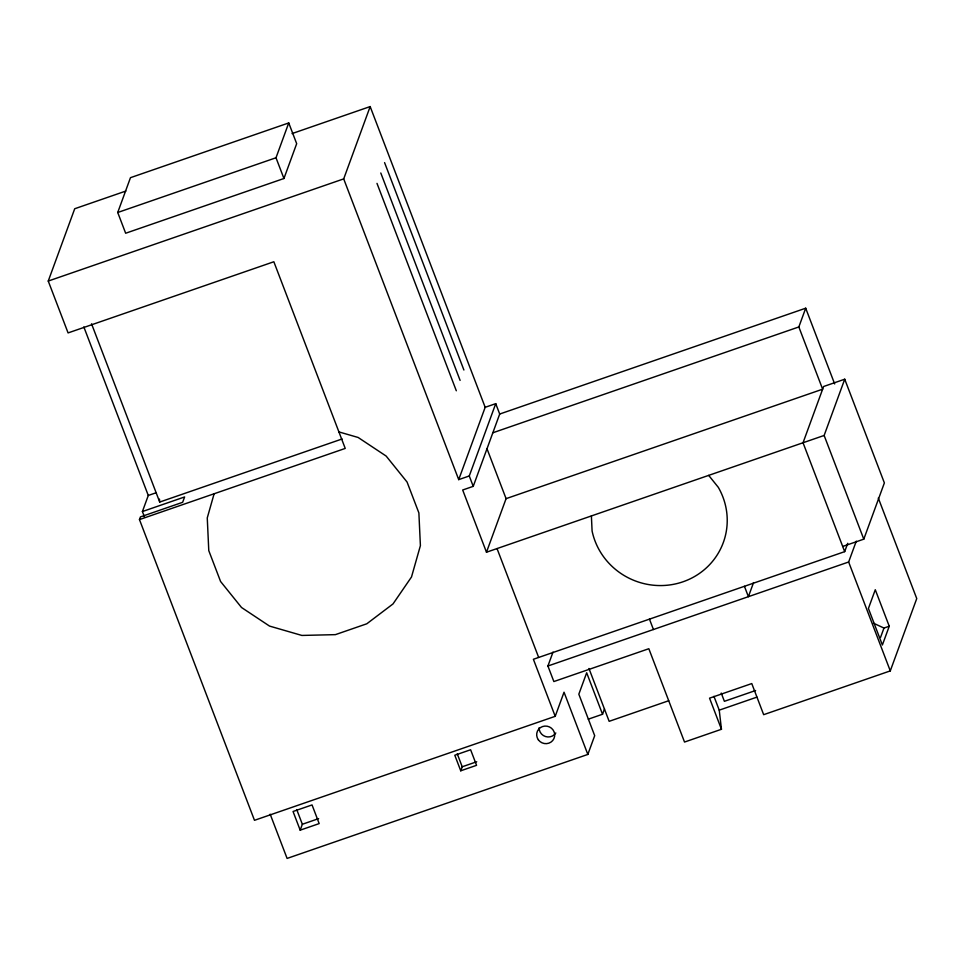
<?xml version="1.0" encoding="UTF-8"?>
<svg xmlns="http://www.w3.org/2000/svg" width="965" height="965" viewBox="0 0 965 965"><rect width="100%" height="100%" fill="white"/><g stroke="black" fill="none" stroke-linecap="round" stroke-linejoin="round"><path stroke-width="1.45" d="M214.121 493.766L207.258 517.916L208.778 550.629L220.587 581.497L241.515 607.492L269.524 626.08L301.876 635.44L335.398 634.644L366.796 623.788L393.02 603.921L411.5 576.986L420.402 545.635L418.882 512.922L407.073 482.054L386.145 456.059L358.136 437.471L338.908 431.91M270.176 814.183L287.1 858.428L587.83 754.437L564.03 692.207L555.213 716.32L254.483 820.31L139.467 519.58L345.229 448.423L273.843 261.756L68.081 332.913L48.25 281.056L74.715 208.742L125.848 191.058M117.73 212.493L130.468 177.681L288.74 122.941L296.677 143.676L283.939 178.501L125.655 233.241L117.73 212.493L276.002 157.765L288.74 122.941M139.467 519.58L140.444 516.902L182.65 502.307L184.617 496.951L142.41 511.546L144.521 517.071M142.41 511.546L148.284 495.467L83.846 326.954M458.713 479.629L485.178 407.302L495.733 403.659L469.267 475.974L458.713 479.629L343.697 178.887L370.162 106.572L292.045 133.592M300.187 830.165L293.046 811.493L312.045 804.931L319.174 823.591L300.187 830.165L302.347 824.267L296.738 809.599M555.213 716.32L533.392 659.276L844.677 551.642L803.037 442.754L823.615 386.507L844.725 379.209L824.134 435.456L486.481 552.221L462.681 490.003L473.236 486.348L499.701 414.033L495.733 403.659M486.481 552.221L506.082 498.652L487.048 448.87M460.739 770.794L454.792 755.233L470.618 749.757L476.565 765.317L460.739 770.794L462.211 766.777L457.253 753.81M713.943 696.332L719.239 710.156L721.458 729.275L684.523 742.049L648.83 648.721L553.862 681.555L547.915 666.007L553.005 652.099M587.83 754.437L594.693 735.68L578.831 694.197L586.672 672.774L602.534 714.257L588.288 719.178M602.534 714.257L604.488 708.901M506.082 498.652L822.638 389.185L798.839 326.954L805.703 308.209L499.701 414.033M753.544 582.607L748.394 596.672L744.437 586.298M844.677 551.642L847.728 543.295M721.458 729.275L709.552 698.165L751.771 683.57L763.665 714.679L890.285 670.892L848.645 562.004L856.281 541.148M842.698 546.455L863.796 539.158L884.374 482.91L844.725 379.209M880.538 637.431L883.964 628.058L889.248 626.237L875.279 589.736L868.416 608.481L882.384 644.982L889.248 626.237M890.285 670.892L916.75 598.577L878.307 498.061M48.25 281.056L343.697 178.887M148.284 495.467L156.209 492.729M91.542 323.806L159.708 502.053L342.093 438.979M492.838 432.778L798.839 326.954M547.915 666.007L848.645 562.004M462.211 766.777L476.722 761.759M302.347 824.267L318.619 818.634M668.697 700.735L609.156 721.325L588.952 668.48M755.607 690.518L724.389 701.314L721.241 693.075M719.239 710.156L756.934 697.128M873.409 623.173L883.964 628.058M708.684 475.383L718.31 487.337A68.527 66.308 20.1 0 1 682.979 581.798A68.527 66.308 20.1 0 1 592.088 530.991L591.388 515.937M805.703 308.209L834.665 383.949M824.134 435.456L863.796 539.158M649.469 619.144L653.438 629.518M370.162 106.572L485.178 407.302M384.577 162.615L463.9 370.017M380.789 172.988L460.1 380.391M376.989 183.374L456.312 390.777M469.267 475.974L473.236 486.348M497.035 548.566L538.675 657.454M276.002 157.765L283.939 178.501M159.454 499.122L159.708 502.053M555.804 732.966A9.047 8.757 20.1 0 1 539.133 727.682M538.361 739.829A9.047 8.757 20.1 0 0 553.91 738.659A9.047 8.757 20.1 0 0 544.815 726.09A9.047 8.757 20.1 0 0 538.361 739.829"/></g></svg>
